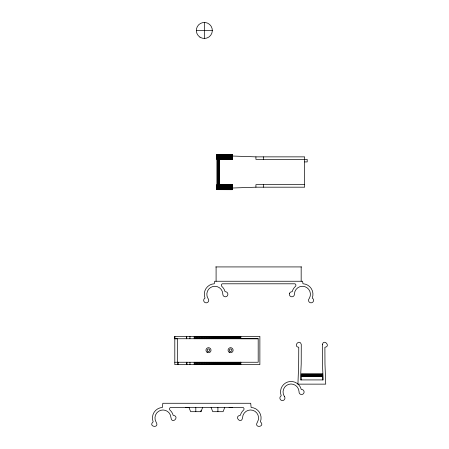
<?xml version="1.0" encoding="UTF-8"?>
<svg xmlns="http://www.w3.org/2000/svg" width="449" height="449" viewBox="0 0 449 449"><rect width="100%" height="100%" fill="white"/><g stroke="black" fill="none" stroke-linecap="round" stroke-linejoin="round"><path stroke-width="0.67" d="M177.327 362.248L177.327 338.759L174.801 338.748L174.801 336.391L259.876 336.391L259.876 364.61L174.801 364.61L174.801 336.391M186.593 338.748L186.593 336.391M186.745 338.748L186.745 336.391M189.933 338.748L189.961 336.391M194.176 338.748L194.176 336.391M194.888 338.748L194.888 336.391M195.607 338.748L195.607 336.391M196.325 338.748L196.325 336.391M197.038 338.748L197.038 336.391M197.756 338.748L197.756 336.391M198.469 338.748L198.469 336.391M199.182 338.748L199.182 336.391M199.895 338.748L199.895 336.391M200.608 338.748L200.608 336.391M201.32 338.748L201.32 336.391M202.028 338.748L202.028 336.391M202.74 338.748L202.74 336.391M203.448 338.748L203.448 336.391M204.149 338.748L204.149 336.391M204.856 338.748L204.856 336.391M205.558 338.748L205.558 336.391M206.259 338.748L206.259 336.391M206.955 338.748L206.955 336.391M207.651 338.748L207.651 336.391M208.342 338.748L208.342 336.391M209.038 338.748L209.038 336.391M209.722 338.748L209.722 336.391M210.407 338.748L210.407 336.391M211.092 338.748L211.092 336.391M211.771 338.748L211.771 336.391M212.45 338.748L212.45 336.391M213.123 338.748L213.123 336.391M213.797 338.748L213.797 336.391M214.459 338.748L214.459 336.391M215.127 338.748L215.127 336.391M215.784 338.748L215.784 336.391M216.44 338.748L216.44 336.391M217.097 338.748L217.097 336.391M217.743 338.748L217.743 336.391M218.388 338.748L218.388 336.391M219.028 338.748L219.028 336.391M219.668 338.748L219.668 336.391M220.296 338.748L220.296 336.391M220.925 338.748L220.925 336.391M221.548 338.748L221.548 336.391M222.165 338.748L222.165 336.391M222.783 338.748L222.783 336.391M223.389 338.748L223.389 336.391M223.995 338.748L223.995 336.391M224.59 338.748L224.59 336.391M225.185 338.748L225.185 336.391M225.774 338.748L225.774 336.391M226.358 338.748L226.358 336.391M226.93 338.748L226.93 336.391M227.503 338.748L227.503 336.391M228.07 338.748L228.07 336.391M228.631 338.748L228.631 336.391M229.181 338.748L229.181 336.391M229.731 338.748L229.731 336.391M230.275 338.748L230.275 336.391M230.808 338.748L230.808 336.391M231.336 338.748L231.336 336.391M231.864 338.748L231.864 336.391M232.38 338.748L232.38 336.391M232.891 338.748L232.891 336.391M233.39 338.748L233.39 336.391M233.89 338.748L233.89 336.391M234.378 338.748L234.378 336.391M234.861 338.748L234.861 336.391M235.338 338.748L235.338 336.391M235.809 338.748L235.809 336.391M236.269 338.748L236.269 336.391M236.724 338.748L236.724 336.391M237.173 338.748L237.173 336.391M237.611 338.748L237.611 336.391M238.043 338.748L238.043 336.391M238.47 338.748L238.47 336.391M238.885 338.748L238.885 336.391M239.295 338.748L239.295 336.391M239.699 338.748L239.699 336.391M240.092 338.748L240.092 336.391M240.479 338.748L240.479 336.391M240.838 336.391L240.838 338.748L258.192 338.754L258.192 362.248L174.801 362.248M188.973 407.484L190.662 411.694L200.967 411.694L202.651 407.484M224.753 407.484L223.069 411.694L212.759 411.694L211.075 407.484M232.223 188.03L255.919 187.188L304.663 187.188L304.663 156.864L255.919 156.864L232.223 156.022M188.041 407.484L170.424 407.507A1.6 1.6 0 0 0 170.008 410.156A10.529 10.529 0 0 1 173.134 415.258C180.335 416.38 171.911 425.029 170.951 417.564A8.003 8.003 0 0 0 160.691 410.313A8.003 8.003 0 0 0 156.033 421.981C160.271 428.711 147.558 426.909 153.148 421.791A10.529 10.529 0 0 1 162.409 407.468L162.819 403.269L250.71 403.269L251.114 407.468A10.529 10.529 0 0 1 260.392 421.757C265.937 426.943 253.275 428.694 257.496 421.981A8.003 8.003 0 0 0 252.838 410.313A8.003 8.003 0 0 0 242.572 417.564C241.613 425.029 233.188 416.38 240.395 415.258A10.529 10.529 0 0 1 243.515 410.156A1.6 1.6 0 0 0 243.105 407.507L229.063 407.484M196.325 30.453L212.332 30.453M217.058 154.411L232.223 154.45L217.058 154.495M217.058 154.602L232.223 154.602M217.058 154.737L232.223 154.664M217.058 154.81L232.223 154.81M217.058 154.894L232.223 154.894M217.058 154.978L232.223 154.978M217.058 155.068L232.223 155.068M217.058 155.163L232.223 155.163M217.058 155.264L232.223 155.264M217.058 155.371L232.223 155.371M217.058 155.477L232.223 155.477M217.058 155.595L232.223 155.595M217.058 155.708L232.223 155.708M217.058 155.831L232.223 155.831M217.058 155.949L232.223 155.949M217.058 156.078L232.223 156.078M217.058 156.201L232.223 156.201M217.058 156.331L232.223 156.331M217.058 156.46L232.223 156.46M217.058 156.594L232.223 156.594M217.058 156.723L232.223 156.723M217.058 156.858L232.223 156.858M217.058 156.993L232.223 156.993M217.058 157.122L232.223 157.122M217.058 157.257L232.223 157.257M217.058 157.386L232.223 157.386M217.058 157.515L232.223 157.515M217.058 157.638L232.223 157.638M217.058 157.767L232.223 157.767M217.058 157.885L232.223 157.885M217.058 158.009L232.223 158.009M217.058 158.127L232.223 158.127M217.058 158.239L232.223 158.239M217.058 158.345L232.223 158.345M217.058 158.452L232.223 158.452M217.058 158.553L232.223 158.553M217.058 158.649L232.223 158.649M217.058 158.738L232.223 158.738M217.058 158.828L232.223 158.828M217.058 158.907L232.223 158.907M217.058 159.053L232.223 158.98M217.058 159.114L232.223 159.114M217.058 159.182L232.223 159.171M217.058 159.305L232.223 159.3L217.058 159.384M304.663 161.921L307.189 161.921L307.189 159.389L255.919 159.389L255.919 156.864M217.058 184.668L232.223 184.685L232.223 189.708L217.058 189.669L217.058 154.344L232.223 154.361L232.223 159.389M304.663 184.662L255.919 184.662L255.919 187.188M217.058 184.752L232.223 184.713M217.058 184.831L232.223 184.786M217.058 184.937L232.223 184.881M217.058 184.999L232.223 184.999M217.058 185.072L232.223 185.145M217.058 185.224L232.223 185.224M217.058 185.314L232.223 185.314M217.058 185.403L232.223 185.403M217.058 185.499L232.223 185.499M217.058 185.6L232.223 185.6M217.058 185.706L232.223 185.706M217.058 185.813L232.223 185.813M217.058 185.925L232.223 185.925M217.058 186.043L232.223 186.043M217.058 186.167L232.223 186.167M217.058 186.284L232.223 186.284M217.058 186.414L232.223 186.414M217.058 186.537L232.223 186.537M217.058 186.666L232.223 186.666M217.058 186.795L232.223 186.795M217.058 186.93L232.223 186.93M217.058 187.059L232.223 187.059M217.058 187.194L232.223 187.194M217.058 187.328L232.223 187.328M217.058 187.458L232.223 187.458M217.058 187.592L232.223 187.592M217.058 187.721L232.223 187.721M217.058 187.85L232.223 187.85M217.058 187.974L232.223 187.974M217.058 188.103L232.223 188.103M217.058 188.221L232.223 188.221M217.058 188.344L232.223 188.344M217.058 188.457L232.223 188.457M217.058 188.574L232.223 188.574M217.058 188.681L232.223 188.681M217.058 188.788L232.223 188.788M217.058 188.889L232.223 188.889M217.058 188.984L232.223 188.984M217.058 189.074L232.223 189.074M217.058 189.158L232.223 189.158M217.058 189.242L232.223 189.242M217.058 189.315L232.223 189.315M217.058 189.388L232.223 189.45M217.058 189.506L232.223 189.506M217.058 189.601L232.223 189.641M215.75 266.925L301.504 266.925M174.813 338.748L258.192 338.754M322.354 374.045L301.301 374.028L301.301 379.927M301.301 374.152L322.354 374.118M301.301 374.247L322.354 374.247M301.301 374.303L322.354 374.371M301.301 374.438L322.354 374.438M301.301 374.511L322.354 374.511M301.301 374.595L322.354 374.595M301.301 374.679L322.354 374.679M301.301 374.769L322.354 374.769M301.301 374.864L322.354 374.864M301.301 374.966L322.354 374.966M301.301 375.072L322.354 375.072M301.301 375.179L322.354 375.179M301.301 375.291L322.354 375.291M301.301 375.409L322.354 375.409M301.301 375.527L322.354 375.527M301.301 375.65L322.354 375.65M301.301 375.774L322.354 375.774M301.301 375.903L322.354 375.903M301.301 376.032L322.354 376.032M301.301 376.161L322.354 376.161M301.301 376.29L322.354 376.29M301.301 376.425L322.354 376.425M185.325 407.484L232.627 407.484M284.324 396.372L284.408 396.478A2.526 2.526 0 0 1 283.869 400.104A2.526 2.526 0 0 1 280.271 399.374A2.526 2.526 0 0 1 281.192 395.822L281.214 395.765A10.529 10.529 0 0 1 287.787 381.976A10.529 10.529 0 0 1 301.212 389.266L301.307 389.479A2.526 2.526 0 0 1 304.046 391.466L304.068 392.387A2.526 2.526 0 0 1 301.245 394.497A2.526 2.526 0 0 1 299.056 391.73L299.034 391.573A8.003 8.003 0 0 0 288.572 384.383A8.003 8.003 0 0 0 284.329 396.349L284.408 396.478M322.354 374.028L322.354 379.927M301.167 266.925L301.167 281.248M263.378 156.864L263.378 159.389M263.378 184.662L263.378 187.188M240.855 362.079L240.855 364.61M240.479 362.248L240.479 364.61M240.092 362.248L240.092 364.61M239.699 362.248L239.699 364.61M239.295 362.248L239.295 364.61M238.885 362.248L238.885 364.61M238.47 362.248L238.47 364.61M238.043 362.248L238.043 364.61M237.611 362.248L237.611 364.61M237.173 362.248L237.173 364.61M236.724 362.248L236.724 364.61M236.269 362.248L236.269 364.61M235.809 362.248L235.809 364.61M235.338 362.248L235.338 364.61M234.861 362.248L234.861 364.61M234.378 362.248L234.378 364.61M233.89 362.248L233.89 364.61M233.39 362.248L233.39 364.61M232.891 362.248L232.891 364.61M232.38 362.248L232.38 364.61M231.864 362.248L231.864 364.61M231.336 362.248L231.336 364.61M230.808 362.248L230.808 364.61M230.275 362.248L230.275 364.61M229.731 362.248L229.731 364.61M229.181 362.248L229.181 364.61M228.631 362.248L228.631 364.61M228.07 362.248L228.07 364.61M227.503 362.248L227.503 364.61M226.93 362.248L226.93 364.61M226.358 362.248L226.358 364.61M225.774 362.248L225.774 364.61M225.185 362.248L225.185 364.61M224.59 362.248L224.59 364.61M223.995 362.248L223.995 364.61M223.389 362.248L223.389 364.61M222.783 362.248L222.783 364.61M222.165 362.248L222.165 364.61M221.548 362.248L221.548 364.61M220.925 362.248L220.925 364.61M220.296 362.248L220.296 364.61M219.668 362.248L219.668 364.61M219.589 159.389L219.533 184.662M219.499 159.389L219.466 184.662M219.37 159.389L219.37 184.662M219.314 159.389L219.247 184.662M219.179 159.389L219.179 184.662M219.106 159.389L219.106 184.662M219.022 159.389L219.022 184.662M219.028 362.248L219.028 364.61M218.938 159.389L218.938 184.662M218.848 159.389L218.848 184.662M218.753 159.389L218.753 184.662M218.652 159.389L218.652 184.662M218.545 159.389L218.545 184.662M218.439 159.389L218.439 184.662M218.388 362.248L218.388 364.61M218.326 159.389L218.326 184.662M218.208 159.389L218.208 184.662M218.091 159.389L218.091 184.662M217.967 159.389L217.967 184.662M217.844 159.389L217.844 184.662M217.911 407.484L217.911 411.694M217.743 362.248L217.743 364.61M217.714 159.389L217.714 184.662M217.585 159.389L217.585 184.662M217.456 159.389L217.456 184.662M217.322 159.389L217.322 184.662M217.193 159.389L217.193 184.662M217.097 362.248L217.097 364.61M216.44 362.248L216.44 364.61M216.092 266.925L216.092 281.248M215.784 362.248L215.784 364.61M215.127 362.248L215.127 364.61M214.459 362.248L214.459 364.61M213.797 362.248L213.797 364.61M213.123 362.248L213.123 364.61M212.45 362.248L212.45 364.61M211.771 362.248L211.771 364.61M211.092 362.248L211.092 364.61M210.407 362.248L210.407 364.61M209.722 362.248L209.722 364.61M209.038 362.248L209.038 364.61M208.342 362.248L208.342 364.61M207.651 362.248L207.651 364.61M206.955 362.248L206.955 364.61M206.259 362.248L206.259 364.61M205.558 362.248L205.558 364.61M204.856 362.248L204.856 364.61M204.329 22.45L204.329 38.457M204.149 362.248L204.149 364.61M203.448 362.248L203.448 364.61M202.74 362.248L202.74 364.61M202.028 362.248L202.028 364.61M201.32 362.248L201.32 364.61M200.967 410.493L200.967 411.694M200.608 362.248L200.608 364.61M199.895 362.248L199.895 364.61M199.182 362.248L199.182 364.61M198.469 362.248L198.469 364.61M197.756 362.248L197.756 364.61M197.038 362.248L197.038 364.61M196.325 362.248L196.325 364.61M195.815 407.484L195.815 411.694M195.607 362.248L195.607 364.61M194.888 362.248L194.888 364.61M194.176 362.248L194.176 364.61M189.961 362.248L189.961 364.61M186.896 362.248L186.896 364.61M186.745 362.248L186.745 364.61M178.017 362.248L178.017 364.61M177.866 362.248L177.866 364.61M322.388 344.372L322.449 363.982L323.201 379.927L300.454 379.927L301.206 363.982L301.268 344.372C299.539 338.484 292.681 346.516 298.765 347.301L298.68 363.982L297.928 384.136L325.727 384.136L324.975 363.982L324.891 347.301C330.975 346.516 324.116 338.484 322.388 344.372M289.425 293.747L289.403 294.667A2.526 2.526 0 0 0 292.226 296.778A2.526 2.526 0 0 0 294.409 294.011L294.437 293.854A8.003 8.003 0 0 1 304.703 286.602A8.003 8.003 0 0 1 309.355 298.276L309.064 298.759A2.526 2.526 0 0 0 308.665 301.139L309.114 301.936A2.526 2.526 0 0 0 313.004 301.919A2.526 2.526 0 0 0 312.279 298.102L312.257 298.046A10.529 10.529 0 0 0 302.98 283.757L302.575 281.248L214.678 281.248L214.274 283.757A10.529 10.529 0 0 0 204.997 298.046L205.013 298.085A2.526 2.526 0 0 0 204.25 301.919A2.526 2.526 0 0 0 208.14 301.936L208.589 301.139A2.526 2.526 0 0 0 208.19 298.759L207.898 298.276A8.003 8.003 0 0 1 212.551 286.602A8.003 8.003 0 0 1 222.816 293.854L222.844 294.011A2.526 2.526 0 0 0 225.028 296.778A2.526 2.526 0 0 0 227.851 294.667L227.828 293.747A2.526 2.526 0 0 0 225.359 291.743L225 291.547A10.529 10.529 0 0 0 221.873 286.451A1.6 1.6 0 0 1 222.289 283.796L294.965 283.796A1.6 1.6 0 0 1 295.38 286.451A10.529 10.529 0 0 0 292.254 291.547L291.901 291.743A2.526 2.526 0 0 0 289.425 293.747M199.973 37.16A8.003 8.003 0 0 0 212.321 30.869A8.003 8.003 0 0 0 200.697 23.32A8.003 8.003 0 0 0 199.973 37.16M207.803 351.264A1.263 1.263 0 0 0 209.756 350.271A1.263 1.263 0 0 0 207.921 349.081A1.263 1.263 0 0 0 207.803 351.264M229.905 351.264A1.263 1.263 0 0 0 231.858 350.271A1.263 1.263 0 0 0 230.023 349.081A1.263 1.263 0 0 0 229.905 351.264M229.214 352.325A2.526 2.526 0 0 0 233.115 350.338A2.526 2.526 0 0 0 229.445 347.953A2.526 2.526 0 0 0 229.214 352.325M207.118 352.325A2.526 2.526 0 0 0 211.019 350.338A2.526 2.526 0 0 0 207.348 347.953A2.526 2.526 0 0 0 207.118 352.325"/></g></svg>
